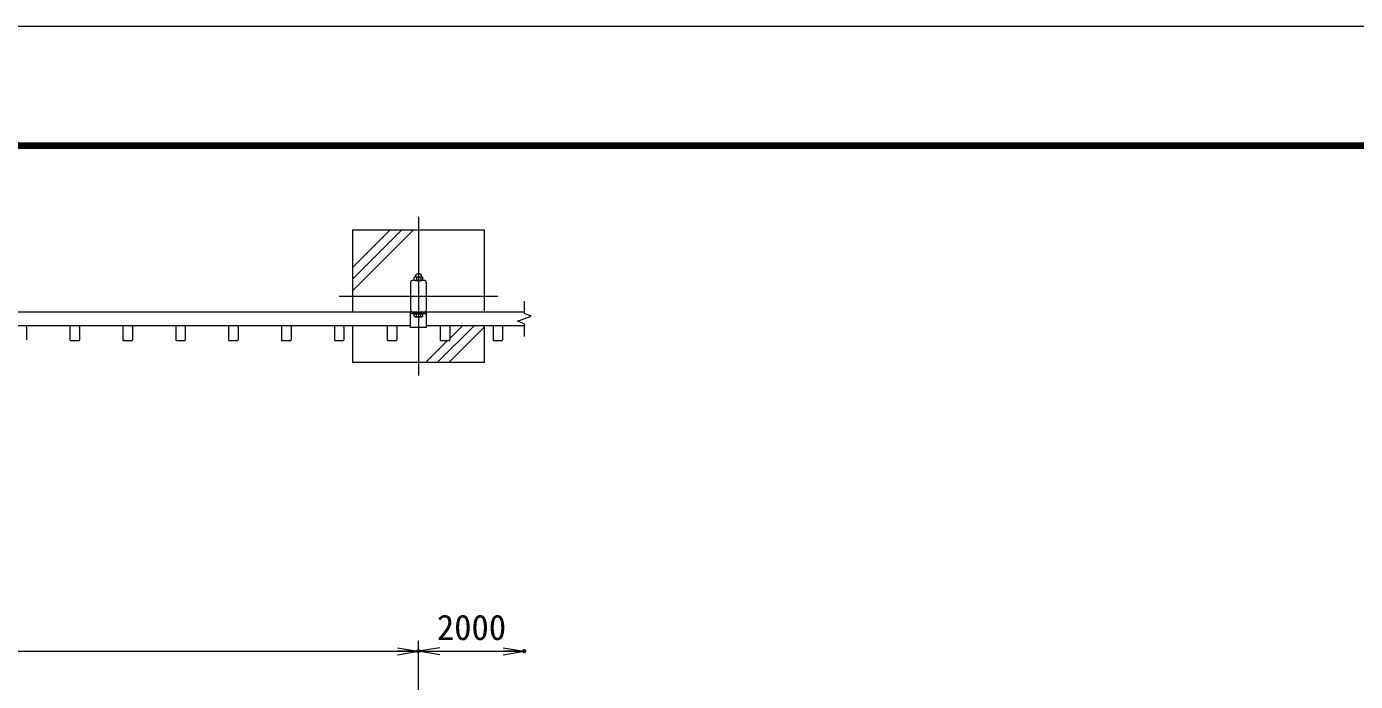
# Model space of a CAD drawing. Units: millimetres, scale not verified. Extents: x -4200 to 4200, y -2970 to 2970.
# Drawn here: x -2024 to 488, y 1732 to 2970 of the extents above; entities that cross this region are included whole.
import ezdxf
from ezdxf.enums import TextEntityAlignment as Align

# ---------------------------------------------------------------- set-up
doc = ezdxf.new("R2010")
doc.units = ezdxf.units.MM
doc.header["$LTSCALE"] = 10
doc.header["$PDMODE"] = 32
doc.header["$PDSIZE"] = 5
doc.linetypes.add('USER1', pattern=[50.8, 31.75, -6.35, 6.35, -6.35])
for name, color, linetype, lineweight in [('0-0_D-STR1', 1, 'Continuous', 18), ('0-1_D-BMK', 2, 'USER1', 13), ('0-3_D-STR4', 7, 'Continuous', 18), ('0-4_D-DCR-HCH', 7, 'Continuous', 13), ('0-5_D-STR3', 3, 'Continuous', 13), ('0-6_D-STR-DIM', 7, 'Continuous', 13), ('0-7_0', 7, 'Continuous', 18), ('0-B_D-TTL', 7, 'Continuous', 18)]:
    doc.layers.add(name, color=color, linetype=linetype, lineweight=lineweight)
doc.layers.add('0-8_Defpoints', color=253, linetype='Continuous')
doc.styles.add('ＭＳ ゴシック', font='')
doc.styles.get('ＭＳ ゴシック').set_extended_font_data('MS Gothic')

# ---------------------------------------------------------------- blocks, each defined once
blk = doc.blocks.new('_Open')
at = {"layer": '0-7_0'}
blk.add_line((-10, 1.667), (0, 0), dxfattribs=at)
blk.add_lwpolyline([(-10, -1.667), (0, 0), (-10, 0)], dxfattribs=at)

msp = doc.modelspace()

# ---------------------------------------------------------------- linework, layer by layer
at = {"layer": '0-0_D-STR1'}
for p, q in [((-1272.85, 2490.18), (-1293.65, 2490.18)), ((-1298.25, 2485.58), (-1298.25, 2434.78)), ((-1268.25, 2434.78), (-1268.25, 2485.58)), ((-1083.25, 2430.18), (-3483.25, 2430.18)), ((-1268.25, 2426.98), (-1298.25, 2426.98)), ((-1294.45, 2430.18), (-1272.05, 2430.18)), ((-1293.65, 2430.18), (-1272.85, 2430.18)), ((-1268.25, 2400.98), (-1268.25, 2430.18)), ((-1298.25, 2404.18), (-3268.25, 2404.18)), ((-2024.25, 2402.48), (-2024.25, 2377.88)), ((-1942.25, 2402.48), (-1942.25, 2377.88)), ((-1924.25, 2402.48), (-1924.25, 2377.88)), ((-1842.25, 2402.48), (-1842.25, 2377.88)), ((-1824.25, 2402.48), (-1824.25, 2377.88)), ((-1742.25, 2402.48), (-1742.25, 2377.88)), ((-1724.25, 2402.48), (-1724.25, 2377.88)), ((-1642.25, 2402.48), (-1642.25, 2377.88)), ((-1624.25, 2402.48), (-1624.25, 2377.88)), ((-1542.25, 2402.48), (-1542.25, 2377.88)), ((-1524.25, 2402.48), (-1524.25, 2377.88)), ((-1442.25, 2402.48), (-1442.25, 2377.88)), ((-1424.25, 2402.48), (-1424.25, 2377.88)), ((-1342.25, 2402.48), (-1342.25, 2377.88)), ((-1324.25, 2402.48), (-1324.25, 2377.88)), ((-1083.25, 2404.18), (-1268.25, 2404.18)), ((-1242.25, 2402.48), (-1242.25, 2377.88)), ((-1224.25, 2402.48), (-1224.25, 2377.88)), ((-1142.25, 2402.48), (-1142.25, 2377.88)), ((-1124.25, 2402.48), (-1124.25, 2377.88)), ((-1940.55, 2376.18), (-1925.95, 2376.18)), ((-1840.55, 2376.18), (-1825.95, 2376.18)), ((-1740.55, 2376.18), (-1725.95, 2376.18)), ((-1640.55, 2376.18), (-1625.95, 2376.18)), ((-1540.55, 2376.18), (-1525.95, 2376.18)), ((-1440.55, 2376.18), (-1425.95, 2376.18)), ((-1340.55, 2376.18), (-1325.95, 2376.18)), ((-1240.55, 2376.18), (-1225.95, 2376.18)), ((-1140.55, 2376.18), (-1125.95, 2376.18))]:
    msp.add_line(p, q, dxfattribs=at)
msp.add_lwpolyline([(-1268.25, 2400.98), (-1298.25, 2400.98), (-1298.25, 2430.18)], dxfattribs=at)
for centre, radius, start, end in [((-1293.65, 2485.58), 4.6, 90, 180), ((-1272.85, 2485.58), 4.6, 0, 90), ((-1293.65, 2434.78), 4.6, 180, 270), ((-1272.85, 2434.78), 4.6, 270, 0), ((-2025.95, 2402.48), 1.7, 359.99941, 90), ((-1940.55, 2402.48), 1.7, 90, 180), ((-1925.95, 2402.48), 1.7, 359.99941, 90), ((-1840.55, 2402.48), 1.7, 90, 180), ((-1825.95, 2402.48), 1.7, 359.99941, 90), ((-1740.55, 2402.48), 1.7, 90, 180), ((-1725.95, 2402.48), 1.7, 359.99941, 90), ((-1640.55, 2402.48), 1.7, 90, 180), ((-1625.95, 2402.48), 1.7, 359.99941, 90), ((-1540.55, 2402.48), 1.7, 90, 180), ((-1525.95, 2402.48), 1.7, 359.99941, 90), ((-1440.55, 2402.48), 1.7, 90, 180), ((-1425.95, 2402.48), 1.7, 359.99941, 90), ((-1340.55, 2402.48), 1.7, 90, 180), ((-1325.95, 2402.48), 1.7, 359.99941, 90), ((-1240.55, 2402.48), 1.7, 90, 180), ((-1225.95, 2402.48), 1.7, 359.99941, 90), ((-1140.55, 2402.48), 1.7, 90, 180), ((-1125.95, 2402.48), 1.7, 359.99941, 90), ((-1940.55, 2377.88), 1.7, 179.99942, 270), ((-1925.95, 2377.88), 1.7, 270, 359.99941), ((-1840.55, 2377.88), 1.7, 179.99942, 270), ((-1825.95, 2377.88), 1.7, 270, 359.99941), ((-1740.55, 2377.88), 1.7, 179.99942, 270), ((-1725.95, 2377.88), 1.7, 270, 359.99941), ((-1640.55, 2377.88), 1.7, 179.99942, 270), ((-1625.95, 2377.88), 1.7, 270, 359.99941), ((-1540.55, 2377.88), 1.7, 179.99942, 270), ((-1525.95, 2377.88), 1.7, 270, 359.99941), ((-1440.55, 2377.88), 1.7, 179.99942, 270), ((-1425.95, 2377.88), 1.7, 270, 359.99941), ((-1340.55, 2377.88), 1.7, 179.99942, 270), ((-1325.95, 2377.88), 1.7, 270, 359.99941), ((-1240.55, 2377.88), 1.7, 179.99942, 270), ((-1225.95, 2377.88), 1.7, 270, 359.99941), ((-1140.55, 2377.88), 1.7, 179.99942, 270), ((-1125.95, 2377.88), 1.7, 270, 359.99941)]:
    msp.add_arc(centre, radius, start, end, dxfattribs=at)
at = {"layer": '0-1_D-BMK'}
for p, q in [((-1283.25, 2610.18), (-1283.25, 2310.18)), ((-1433.25, 2460.18), (-1133.25, 2460.18))]:
    msp.add_line(p, q, dxfattribs=at)
at = {"layer": '0-3_D-STR4'}
msp.add_line((-1408.25, 2404.18), (-1408.25, 2335.18), dxfattribs=at)
for points in [[(-1158.25, 2430.18), (-1158.25, 2585.18), (-1408.25, 2585.18), (-1408.25, 2430.18)], [(-1408.25, 2335.18), (-1158.25, 2335.18), (-1158.25, 2404.18)]]:
    msp.add_lwpolyline(points, dxfattribs=at)
at = {"layer": '0-4_D-DCR-HCH'}
for p, q in [((-1408.25, 2470.18), (-1293.25, 2585.18)), ((-1408.25, 2492.28), (-1315.34, 2585.18)), ((-1408.25, 2514.38), (-1337.44, 2585.18)), ((-1178.27, 2404.18), (-1247.27, 2335.18)), ((-1158.25, 2402.12), (-1225.18, 2335.18)), ((-1200.37, 2404.18), (-1224.25, 2380.31)), ((-1228.37, 2376.18), (-1269.37, 2335.18))]:
    msp.add_line(p, q, dxfattribs=at)
at = {"layer": '0-5_D-STR3'}
for p, q in [((-1291.29, 2491.18), (-1291.29, 2495.68)), ((-1289.42, 2496.68), (-1277.07, 2496.68)), ((-1289.42, 2496.68), (-1277.07, 2496.68)), ((-1289.42, 2490.18), (-1277.07, 2490.18)), ((-1289.42, 2490.18), (-1277.07, 2490.18)), ((-1287.24, 2495.68), (-1287.24, 2491.18)), ((-1279.14, 2495.68), (-1279.14, 2491.18)), ((-1275.09, 2491.18), (-1275.09, 2495.68)), ((-1291.35, 2426.98), (-1275.15, 2426.98)), ((-1291.35, 2422.48), (-1291.35, 2426.98)), ((-1289.48, 2421.48), (-1277.13, 2421.48)), ((-1287.3, 2422.48), (-1287.3, 2426.98)), ((-1279.2, 2422.48), (-1279.2, 2426.98)), ((-1275.15, 2422.48), (-1275.15, 2426.98))]:
    msp.add_line(p, q, dxfattribs=at)
for centre, radius, start, end in [((-1289.26, 2494.15), 2.54, 37.21089, 142.78911), ((-1289.26, 2492.72), 2.54, 217.21089, 322.78911), ((-1290.13, 2497.06), 0.5, 279.83916, 352.83194), ((-1283.19, 2496.18), 6.5, 7.16806, 172.83194), ((-1283.19, 2487.98), 8.7, 62.26063, 117.73937), ((-1283.19, 2498.89), 8.7, 242.26063, 297.73937), ((-1277.11, 2494.13), 2.55, 37.42505, 142.57495), ((-1277.11, 2492.73), 2.55, 217.42505, 322.57495), ((-1276.24, 2497.06), 0.5, 187.16806, 253.42019), ((-1289.32, 2424.02), 2.54, 217.21089, 322.78911), ((-1283.25, 2430.19), 8.7, 242.26063, 297.73937), ((-1277.17, 2424.03), 2.55, 217.42505, 322.57495)]:
    msp.add_arc(centre, radius, start, end, dxfattribs=at)
at = {"layer": '0-6_D-STR-DIM'}
for p, q in [((-1083.25, 2451.11), (-1083.25, 2427.3)), ((-1096.46, 2412.87), (-1070.03, 2422.49)), ((-1083.25, 2408.06), (-1096.46, 2412.87)), ((-1070.03, 2422.49), (-1083.25, 2427.3)), ((-1083.25, 2408.06), (-1083.25, 2384.26)), ((-1283.25, 1403.92), (-1283.25, 1808.92)), ((-1283.25, 1403.92), (-1283.25, 1808.92)), ((-3283.25, 1788.92), (-1283.25, 1788.92)), ((-1283.25, 1788.92), (-1083.25, 1788.92))]:
    msp.add_line(p, q, dxfattribs=at)
at = {"layer": '0-8_Defpoints'}
for p in [(-1283.25, 1788.92), (-1083.25, 1788.92)]:
    msp.add_point(p, dxfattribs=at)
at = {"layer": '0-B_D-TTL'}
for points in [[(-4200.12, -2970), (4199.88, -2970), (4199.88, 2970), (-4200.12, 2970)], [(-3930.12, 2750), (3929.88, 2750), (3929.88, -2750), (-3930.12, -2750)], [(-3927.62, 2747.5), (3927.38, 2747.5), (3927.38, -2747.5), (-3927.62, -2747.5)], [(-3925.12, 2745), (3924.88, 2745), (3924.88, -2745), (-3925.12, -2745)], [(-3922.62, 2742.5), (3922.38, 2742.5), (3922.38, -2742.5), (-3922.62, -2742.5)], [(-3920.12, 2740), (3919.88, 2740), (3919.88, -2740), (-3920.12, -2740)]]:
    msp.add_lwpolyline(points, close=True, dxfattribs=at)

# ---------------------------------------------------------------- block references
at = {"layer": '0-6_D-STR-DIM', "xscale": 4, "yscale": 4}
for p in [(-1283.25, 1788.92), (-1083.25, 1788.92)]:
    msp.add_blockref('_Open', p, dxfattribs=at)
at = {"layer": '0-6_D-STR-DIM', "xscale": 4, "yscale": 4, "rotation": 180}
msp.add_blockref('_Open', (-1283.25, 1788.92), dxfattribs=at)

# ---------------------------------------------------------------- texts
at = {"layer": '0-6_D-STR-DIM', "style": 'ＭＳ ゴシック'}
msp.add_text('2000', height=48.09, dxfattribs=at).set_placement((-1248.52, 1795.66), align=Align.BOTTOM_LEFT)

doc.saveas('drawing.dxf')
